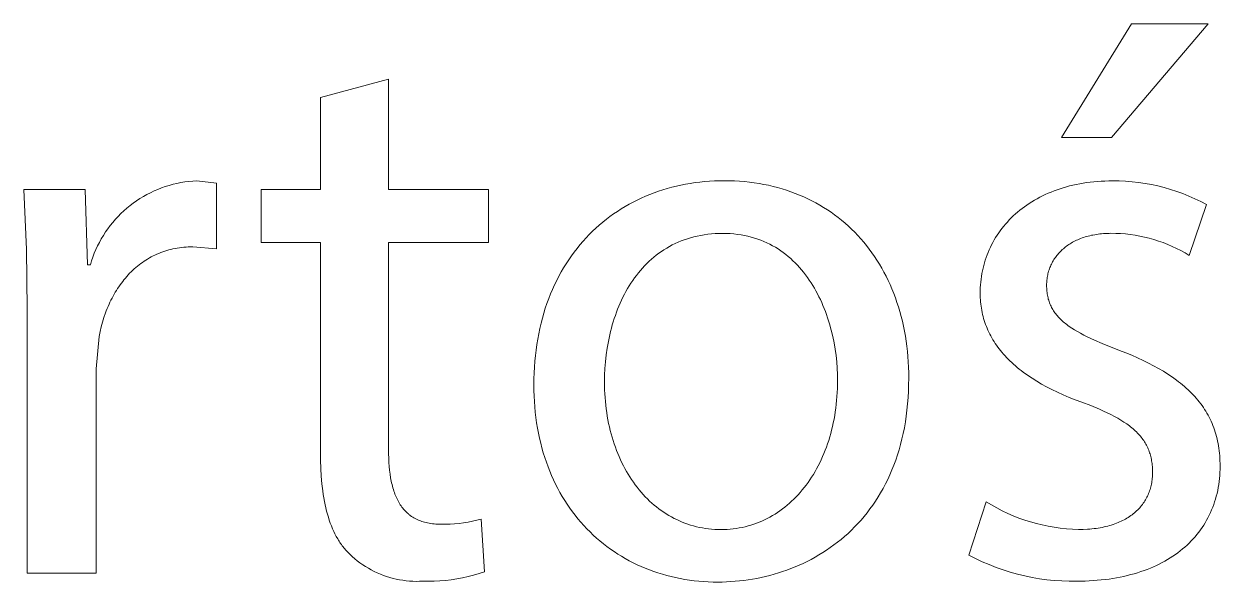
# Model space of a CAD drawing. Header units: millimetres. Extents: x 0 to 3480, y 0 to 2432.
# Drawn here: x 2583.7 to 2636.3, y 57.9 to 82.5 of the extents above; entities that cross this region are included whole.
import ezdxf

# ---------------------------------------------------------------- set-up
doc = ezdxf.new("R2010")
doc.units = ezdxf.units.MM
doc.header["$MEASUREMENT"] = 0
doc.layers.add('Domyślny', color=7, linetype='Continuous', true_color=0x000000)

msp = doc.modelspace()

# ---------------------------------------------------------------- linework, layer by layer
at = {"layer": 'Domyślny', "color": 18, "lineweight": 15, "true_color": 0x000000}
for p, q in [((2629.354, 77.468), (2632.437, 82.452)), ((2635.809, 82.452), (2631.556, 77.468)), ((2632.437, 82.452), (2635.809, 82.452)), ((2596.784, 79.218), (2599.774, 80.018)), ((2599.774, 80.018), (2599.774, 75.174)), ((2596.784, 75.174), (2596.784, 79.218)), ((2631.556, 77.468), (2629.354, 77.468)), ((2589.628, 75.181), (2589.793, 75.245)), ((2589.793, 75.245), (2589.96, 75.303)), ((2589.96, 75.303), (2590.129, 75.356)), ((2590.129, 75.356), (2590.299, 75.403)), ((2590.299, 75.403), (2590.471, 75.443)), ((2590.471, 75.443), (2590.645, 75.478)), ((2590.645, 75.478), (2590.819, 75.507)), ((2590.819, 75.507), (2590.995, 75.529)), ((2590.995, 75.529), (2591.171, 75.546)), ((2591.171, 75.546), (2591.347, 75.556)), ((2591.347, 75.556), (2592.216, 75.452)), ((2592.216, 75.452), (2592.216, 72.566)), ((2611.833, 75.161), (2612.029, 75.22)), ((2612.029, 75.22), (2612.227, 75.274)), ((2612.227, 75.274), (2612.427, 75.324)), ((2612.427, 75.324), (2612.629, 75.369)), ((2612.629, 75.369), (2612.834, 75.409)), ((2612.834, 75.409), (2613.04, 75.445)), ((2613.04, 75.445), (2613.248, 75.476)), ((2613.248, 75.476), (2613.458, 75.503)), ((2613.458, 75.503), (2613.669, 75.524)), ((2613.669, 75.524), (2613.882, 75.541)), ((2613.882, 75.541), (2614.097, 75.553)), ((2614.097, 75.553), (2614.313, 75.561)), ((2614.313, 75.561), (2614.531, 75.563)), ((2614.531, 75.563), (2614.757, 75.56)), ((2614.757, 75.56), (2614.98, 75.553)), ((2614.98, 75.553), (2615.202, 75.54)), ((2615.202, 75.54), (2615.42, 75.522)), ((2615.42, 75.522), (2615.637, 75.499)), ((2615.637, 75.499), (2615.85, 75.472)), ((2615.85, 75.472), (2616.062, 75.439)), ((2616.062, 75.439), (2616.27, 75.401)), ((2616.27, 75.401), (2616.476, 75.359)), ((2616.476, 75.359), (2616.68, 75.312)), ((2616.68, 75.312), (2616.881, 75.26)), ((2616.881, 75.26), (2617.079, 75.204)), ((2617.079, 75.204), (2617.274, 75.143)), ((2629.163, 75.164), (2629.298, 75.21)), ((2629.298, 75.21), (2629.436, 75.253)), ((2629.436, 75.253), (2629.576, 75.294)), ((2629.576, 75.294), (2629.718, 75.332)), ((2629.718, 75.332), (2629.863, 75.367)), ((2629.863, 75.367), (2630.01, 75.399)), ((2630.01, 75.399), (2630.159, 75.428)), ((2630.159, 75.428), (2630.311, 75.455)), ((2630.311, 75.455), (2630.465, 75.478)), ((2630.465, 75.478), (2630.621, 75.498)), ((2630.621, 75.498), (2630.779, 75.516)), ((2630.779, 75.516), (2630.939, 75.53)), ((2630.939, 75.53), (2631.102, 75.541)), ((2631.102, 75.541), (2631.267, 75.549)), ((2631.267, 75.549), (2631.433, 75.554)), ((2631.433, 75.554), (2631.602, 75.556)), ((2631.602, 75.556), (2631.89, 75.553)), ((2631.89, 75.553), (2632.177, 75.539)), ((2632.177, 75.539), (2632.464, 75.517)), ((2632.464, 75.517), (2632.749, 75.484)), ((2632.749, 75.484), (2633.034, 75.443)), ((2633.034, 75.443), (2633.317, 75.391)), ((2633.317, 75.391), (2633.597, 75.33)), ((2633.597, 75.33), (2633.876, 75.26)), ((2633.876, 75.26), (2634.152, 75.18)), ((2583.857, 72.544), (2583.744, 75.174)), ((2583.744, 75.174), (2586.433, 75.174)), ((2586.433, 75.174), (2586.537, 71.871)), ((2588.551, 74.578), (2588.695, 74.679)), ((2588.695, 74.679), (2588.843, 74.776)), ((2588.843, 74.776), (2588.994, 74.868)), ((2588.994, 74.868), (2589.149, 74.954)), ((2589.149, 74.954), (2589.306, 75.035)), ((2589.306, 75.035), (2589.466, 75.111)), ((2589.466, 75.111), (2589.628, 75.181)), ((2594.176, 72.844), (2594.176, 75.174)), ((2594.176, 75.174), (2596.784, 75.174)), ((2599.774, 75.174), (2604.166, 75.174)), ((2604.166, 75.174), (2604.166, 72.844)), ((2610.526, 74.622), (2610.705, 74.712)), ((2610.705, 74.712), (2610.887, 74.798)), ((2610.887, 74.798), (2611.071, 74.88)), ((2611.071, 74.88), (2611.258, 74.957)), ((2611.258, 74.957), (2611.447, 75.029)), ((2611.447, 75.029), (2611.639, 75.097)), ((2611.639, 75.097), (2611.833, 75.161)), ((2617.274, 75.143), (2617.466, 75.077)), ((2617.466, 75.077), (2617.656, 75.007)), ((2617.656, 75.007), (2617.842, 74.932)), ((2617.842, 74.932), (2618.026, 74.853)), ((2618.026, 74.853), (2618.207, 74.769)), ((2618.207, 74.769), (2618.384, 74.681)), ((2618.384, 74.681), (2618.559, 74.588)), ((2628.054, 74.637), (2628.167, 74.705)), ((2628.167, 74.705), (2628.283, 74.771)), ((2628.283, 74.771), (2628.402, 74.835)), ((2628.402, 74.835), (2628.522, 74.896)), ((2628.522, 74.896), (2628.646, 74.954)), ((2628.646, 74.954), (2628.771, 75.011)), ((2628.771, 75.011), (2628.899, 75.064)), ((2628.899, 75.064), (2629.03, 75.116)), ((2629.03, 75.116), (2629.163, 75.164)), ((2634.152, 75.18), (2634.426, 75.092)), ((2634.426, 75.092), (2634.696, 74.994)), ((2634.696, 74.994), (2634.963, 74.887)), ((2634.963, 74.887), (2635.226, 74.771)), ((2635.226, 74.771), (2635.485, 74.646)), ((2588.011, 74.121), (2588.14, 74.242)), ((2588.14, 74.242), (2588.273, 74.359)), ((2588.273, 74.359), (2588.41, 74.471)), ((2588.41, 74.471), (2588.551, 74.578)), ((2609.671, 74.104), (2609.836, 74.216)), ((2609.836, 74.216), (2610.004, 74.324)), ((2610.004, 74.324), (2610.175, 74.427)), ((2610.175, 74.427), (2610.349, 74.527)), ((2610.349, 74.527), (2610.526, 74.622)), ((2618.559, 74.588), (2618.731, 74.492)), ((2618.731, 74.492), (2618.899, 74.391)), ((2618.899, 74.391), (2619.065, 74.286)), ((2619.065, 74.286), (2619.227, 74.176)), ((2619.227, 74.176), (2619.386, 74.063)), ((2627.333, 74.099), (2627.428, 74.182)), ((2627.428, 74.182), (2627.526, 74.263)), ((2627.526, 74.263), (2627.626, 74.342)), ((2627.626, 74.342), (2627.73, 74.419)), ((2627.73, 74.419), (2627.835, 74.494)), ((2627.835, 74.494), (2627.943, 74.567)), ((2627.943, 74.567), (2628.054, 74.637)), ((2635.74, 74.513), (2634.975, 72.276)), ((2635.485, 74.646), (2635.74, 74.513)), ((2587.539, 73.595), (2587.65, 73.732)), ((2587.65, 73.732), (2587.766, 73.866)), ((2587.766, 73.866), (2587.886, 73.996)), ((2587.886, 73.996), (2588.011, 74.121)), ((2609.04, 73.612), (2609.193, 73.741)), ((2609.193, 73.741), (2609.349, 73.866)), ((2609.349, 73.866), (2609.508, 73.987)), ((2609.508, 73.987), (2609.671, 74.104)), ((2619.386, 74.063), (2619.541, 73.945)), ((2619.541, 73.945), (2619.694, 73.824)), ((2619.694, 73.824), (2619.842, 73.698)), ((2619.842, 73.698), (2619.988, 73.569)), ((2626.818, 73.559), (2626.897, 73.654)), ((2626.897, 73.654), (2626.979, 73.746)), ((2626.979, 73.746), (2627.064, 73.837)), ((2627.064, 73.837), (2627.151, 73.926)), ((2627.151, 73.926), (2627.241, 74.013)), ((2627.241, 74.013), (2627.333, 74.099)), ((2587.146, 73.008), (2587.236, 73.16)), ((2587.236, 73.16), (2587.332, 73.308)), ((2587.332, 73.308), (2587.433, 73.453)), ((2587.433, 73.453), (2587.539, 73.595)), ((2608.46, 73.053), (2608.6, 73.199)), ((2608.6, 73.199), (2608.743, 73.341)), ((2608.743, 73.341), (2608.89, 73.478)), ((2608.89, 73.478), (2609.04, 73.612)), ((2613.347, 73.13), (2613.2, 73.095)), ((2613.498, 73.16), (2613.347, 73.13)), ((2613.651, 73.186), (2613.498, 73.16)), ((2613.807, 73.207), (2613.651, 73.186)), ((2613.966, 73.223), (2613.807, 73.207)), ((2614.128, 73.235), (2613.966, 73.223)), ((2614.293, 73.243), (2614.128, 73.235)), ((2614.461, 73.245), (2614.293, 73.243)), ((2614.63, 73.242), (2614.461, 73.245)), ((2614.795, 73.235), (2614.63, 73.242)), ((2614.957, 73.222), (2614.795, 73.235)), ((2615.116, 73.204), (2614.957, 73.222)), ((2615.272, 73.181), (2615.116, 73.204)), ((2615.424, 73.153), (2615.272, 73.181)), ((2615.574, 73.121), (2615.424, 73.153)), ((2615.72, 73.084), (2615.574, 73.121)), ((2619.988, 73.569), (2620.13, 73.435)), ((2620.13, 73.435), (2620.269, 73.298)), ((2620.269, 73.298), (2620.404, 73.157)), ((2620.404, 73.157), (2620.536, 73.012)), ((2626.465, 73.061), (2626.53, 73.164)), ((2626.53, 73.164), (2626.598, 73.265)), ((2626.598, 73.265), (2626.669, 73.365)), ((2626.669, 73.365), (2626.742, 73.463)), ((2626.742, 73.463), (2626.818, 73.559)), ((2630.462, 73.109), (2630.394, 73.089)), ((2630.531, 73.128), (2630.462, 73.109)), ((2630.601, 73.145), (2630.531, 73.128)), ((2630.672, 73.162), (2630.601, 73.145)), ((2630.744, 73.176), (2630.672, 73.162)), ((2630.818, 73.19), (2630.744, 73.176)), ((2630.892, 73.202), (2630.818, 73.19)), ((2630.968, 73.213), (2630.892, 73.202)), ((2631.045, 73.223), (2630.968, 73.213)), ((2631.124, 73.231), (2631.045, 73.223)), ((2631.203, 73.238), (2631.124, 73.231)), ((2631.284, 73.243), (2631.203, 73.238)), ((2631.366, 73.247), (2631.284, 73.243)), ((2631.449, 73.249), (2631.366, 73.247)), ((2631.533, 73.25), (2631.449, 73.249)), ((2631.746, 73.247), (2631.533, 73.25)), ((2631.959, 73.238), (2631.746, 73.247)), ((2632.172, 73.222), (2631.959, 73.238)), ((2632.384, 73.198), (2632.172, 73.222)), ((2632.595, 73.168), (2632.384, 73.198)), ((2632.804, 73.13), (2632.595, 73.168)), ((2633.013, 73.086), (2632.804, 73.13)), ((2586.906, 72.535), (2586.98, 72.695)), ((2586.98, 72.695), (2587.06, 72.853)), ((2587.06, 72.853), (2587.146, 73.008)), ((2590.388, 72.584), (2590.295, 72.565)), ((2590.483, 72.602), (2590.388, 72.584)), ((2590.579, 72.617), (2590.483, 72.602)), ((2590.675, 72.629), (2590.579, 72.617)), ((2590.773, 72.64), (2590.675, 72.629)), ((2590.871, 72.648), (2590.773, 72.64)), ((2590.971, 72.654), (2590.871, 72.648)), ((2591.072, 72.657), (2590.971, 72.654)), ((2591.173, 72.659), (2591.072, 72.657)), ((2592.216, 72.566), (2591.173, 72.659)), ((2596.784, 72.844), (2594.176, 72.844)), ((2596.784, 63.642), (2596.784, 72.844)), ((2604.166, 72.844), (2599.774, 72.844)), ((2599.774, 72.844), (2599.774, 63.746)), ((2607.936, 72.428), (2608.062, 72.59)), ((2608.062, 72.59), (2608.191, 72.748)), ((2608.191, 72.748), (2608.324, 72.902)), ((2608.324, 72.902), (2608.46, 73.053)), ((2612.003, 72.604), (2611.884, 72.53)), ((2612.125, 72.674), (2612.003, 72.604)), ((2612.249, 72.74), (2612.125, 72.674)), ((2612.376, 72.802), (2612.249, 72.74)), ((2612.507, 72.861), (2612.376, 72.802)), ((2612.639, 72.916), (2612.507, 72.861)), ((2612.775, 72.967), (2612.639, 72.916)), ((2612.914, 73.014), (2612.775, 72.967)), ((2613.056, 73.057), (2612.914, 73.014)), ((2613.2, 73.095), (2613.056, 73.057)), ((2615.863, 73.043), (2615.72, 73.084)), ((2616.003, 72.997), (2615.863, 73.043)), ((2616.141, 72.947), (2616.003, 72.997)), ((2616.275, 72.893), (2616.141, 72.947)), ((2616.406, 72.834), (2616.275, 72.893)), ((2616.534, 72.772), (2616.406, 72.834)), ((2616.659, 72.706), (2616.534, 72.772)), ((2616.781, 72.635), (2616.659, 72.706)), ((2616.901, 72.562), (2616.781, 72.635)), ((2620.536, 73.012), (2620.664, 72.863)), ((2620.664, 72.863), (2620.788, 72.711)), ((2620.788, 72.711), (2620.909, 72.555)), ((2626.183, 72.525), (2626.234, 72.635)), ((2626.234, 72.635), (2626.287, 72.744)), ((2626.287, 72.744), (2626.344, 72.851)), ((2626.344, 72.851), (2626.403, 72.957)), ((2626.403, 72.957), (2626.465, 73.061)), ((2629.441, 72.573), (2629.396, 72.534)), ((2629.487, 72.612), (2629.441, 72.573)), ((2629.534, 72.649), (2629.487, 72.612)), ((2629.582, 72.686), (2629.534, 72.649)), ((2629.632, 72.722), (2629.582, 72.686)), ((2629.683, 72.756), (2629.632, 72.722)), ((2629.735, 72.79), (2629.683, 72.756)), ((2629.789, 72.823), (2629.735, 72.79)), ((2629.844, 72.854), (2629.789, 72.823)), ((2629.9, 72.885), (2629.844, 72.854)), ((2629.957, 72.914), (2629.9, 72.885)), ((2630.016, 72.943), (2629.957, 72.914)), ((2630.076, 72.97), (2630.016, 72.943)), ((2630.137, 72.996), (2630.076, 72.97)), ((2630.2, 73.021), (2630.137, 72.996)), ((2630.263, 73.045), (2630.2, 73.021)), ((2630.328, 73.067), (2630.263, 73.045)), ((2630.394, 73.089), (2630.328, 73.067)), ((2633.22, 73.035), (2633.013, 73.086)), ((2633.425, 72.977), (2633.22, 73.035)), ((2633.628, 72.912), (2633.425, 72.977)), ((2633.829, 72.84), (2633.628, 72.912)), ((2634.028, 72.762), (2633.829, 72.84)), ((2634.223, 72.678), (2634.028, 72.762)), ((2634.416, 72.587), (2634.223, 72.678)), ((2634.606, 72.489), (2634.416, 72.587)), ((2583.883, 69.912), (2583.857, 72.544)), ((2586.716, 72.04), (2586.774, 72.207)), ((2586.774, 72.207), (2586.837, 72.372)), ((2586.837, 72.372), (2586.906, 72.535)), ((2589.103, 72.073), (2589.026, 72.023)), ((2589.181, 72.121), (2589.103, 72.073)), ((2589.26, 72.167), (2589.181, 72.121)), ((2589.34, 72.212), (2589.26, 72.167)), ((2589.421, 72.254), (2589.34, 72.212)), ((2589.503, 72.294), (2589.421, 72.254)), ((2589.587, 72.333), (2589.503, 72.294)), ((2589.671, 72.369), (2589.587, 72.333)), ((2589.757, 72.403), (2589.671, 72.369)), ((2589.844, 72.435), (2589.757, 72.403)), ((2589.932, 72.466), (2589.844, 72.435)), ((2590.021, 72.494), (2589.932, 72.466)), ((2590.111, 72.52), (2590.021, 72.494)), ((2590.203, 72.543), (2590.111, 72.52)), ((2590.295, 72.565), (2590.203, 72.543)), ((2607.582, 71.916), (2607.697, 72.091)), ((2607.697, 72.091), (2607.815, 72.261)), ((2607.815, 72.261), (2607.936, 72.428)), ((2611.332, 72.113), (2611.23, 72.02)), ((2611.437, 72.203), (2611.332, 72.113)), ((2611.544, 72.29), (2611.437, 72.203)), ((2611.655, 72.373), (2611.544, 72.29)), ((2611.768, 72.453), (2611.655, 72.373)), ((2611.884, 72.53), (2611.768, 72.453)), ((2617.017, 72.484), (2616.901, 72.562)), ((2617.13, 72.404), (2617.017, 72.484)), ((2617.241, 72.319), (2617.13, 72.404)), ((2617.348, 72.232), (2617.241, 72.319)), ((2617.453, 72.141), (2617.348, 72.232)), ((2617.555, 72.047), (2617.453, 72.141)), ((2617.654, 71.951), (2617.555, 72.047)), ((2620.909, 72.555), (2621.026, 72.395)), ((2621.026, 72.395), (2621.139, 72.232)), ((2621.139, 72.232), (2621.248, 72.065)), ((2621.248, 72.065), (2621.354, 71.895)), ((2625.975, 71.955), (2626.01, 72.071)), ((2626.01, 72.071), (2626.049, 72.186)), ((2626.049, 72.186), (2626.091, 72.3)), ((2626.091, 72.3), (2626.136, 72.413)), ((2626.136, 72.413), (2626.183, 72.525)), ((2628.997, 72.046), (2628.969, 71.997)), ((2629.026, 72.094), (2628.997, 72.046)), ((2629.057, 72.141), (2629.026, 72.094)), ((2629.089, 72.188), (2629.057, 72.141)), ((2629.123, 72.234), (2629.089, 72.188)), ((2629.158, 72.279), (2629.123, 72.234)), ((2629.194, 72.324), (2629.158, 72.279)), ((2629.232, 72.367), (2629.194, 72.324)), ((2629.271, 72.41), (2629.232, 72.367)), ((2629.312, 72.452), (2629.271, 72.41)), ((2629.353, 72.493), (2629.312, 72.452)), ((2629.396, 72.534), (2629.353, 72.493)), ((2634.792, 72.386), (2634.606, 72.489)), ((2634.975, 72.276), (2634.792, 72.386)), ((2586.537, 71.871), (2586.665, 71.871)), ((2586.665, 71.871), (2586.716, 72.04)), ((2588.458, 71.558), (2588.393, 71.492)), ((2588.525, 71.622), (2588.458, 71.558)), ((2588.593, 71.685), (2588.525, 71.622)), ((2588.662, 71.745), (2588.593, 71.685)), ((2588.733, 71.805), (2588.662, 71.745)), ((2588.804, 71.862), (2588.733, 71.805)), ((2588.877, 71.917), (2588.804, 71.862)), ((2588.951, 71.971), (2588.877, 71.917)), ((2589.026, 72.023), (2588.951, 71.971)), ((2607.264, 71.369), (2607.366, 71.556)), ((2607.366, 71.556), (2607.472, 71.738)), ((2607.472, 71.738), (2607.582, 71.916)), ((2610.848, 71.62), (2610.759, 71.513)), ((2610.939, 71.724), (2610.848, 71.62)), ((2611.033, 71.826), (2610.939, 71.724)), ((2611.13, 71.924), (2611.033, 71.826)), ((2611.23, 72.02), (2611.13, 71.924)), ((2617.751, 71.851), (2617.654, 71.951)), ((2617.844, 71.748), (2617.751, 71.851)), ((2617.935, 71.643), (2617.844, 71.748)), ((2618.023, 71.536), (2617.935, 71.643)), ((2618.108, 71.425), (2618.023, 71.536)), ((2621.354, 71.895), (2621.456, 71.722)), ((2621.456, 71.722), (2621.554, 71.545)), ((2621.554, 71.545), (2621.648, 71.365)), ((2625.862, 71.478), (2625.886, 71.599)), ((2625.886, 71.599), (2625.912, 71.718)), ((2625.912, 71.718), (2625.942, 71.837)), ((2625.942, 71.837), (2625.975, 71.955)), ((2628.779, 71.53), (2628.765, 71.476)), ((2628.794, 71.584), (2628.779, 71.53)), ((2628.811, 71.638), (2628.794, 71.584)), ((2628.829, 71.691), (2628.811, 71.638)), ((2628.849, 71.743), (2628.829, 71.691)), ((2628.87, 71.795), (2628.849, 71.743)), ((2628.893, 71.846), (2628.87, 71.795)), ((2628.917, 71.897), (2628.893, 71.846)), ((2628.942, 71.947), (2628.917, 71.897)), ((2628.969, 71.997), (2628.942, 71.947)), ((2588.028, 71.061), (2587.972, 70.984)), ((2588.086, 71.137), (2588.028, 71.061)), ((2588.144, 71.211), (2588.086, 71.137)), ((2588.205, 71.283), (2588.144, 71.211)), ((2588.266, 71.354), (2588.205, 71.283)), ((2588.329, 71.424), (2588.266, 71.354)), ((2588.393, 71.492), (2588.329, 71.424)), ((2607.072, 70.985), (2607.166, 71.179)), ((2607.166, 71.179), (2607.264, 71.369)), ((2610.431, 71.059), (2610.356, 70.94)), ((2610.509, 71.176), (2610.431, 71.059)), ((2610.59, 71.291), (2610.509, 71.176)), ((2610.673, 71.403), (2610.59, 71.291)), ((2610.759, 71.513), (2610.673, 71.403)), ((2618.191, 71.313), (2618.108, 71.425)), ((2618.271, 71.198), (2618.191, 71.313)), ((2618.348, 71.081), (2618.271, 71.198)), ((2618.423, 70.961), (2618.348, 71.081)), ((2621.648, 71.365), (2621.738, 71.181)), ((2621.738, 71.181), (2621.824, 70.994)), ((2621.824, 70.994), (2621.906, 70.804)), ((2625.799, 70.985), (2625.81, 71.11)), ((2625.81, 71.11), (2625.824, 71.233)), ((2625.824, 71.233), (2625.842, 71.356)), ((2625.842, 71.356), (2625.862, 71.478)), ((2628.706, 71.025), (2628.705, 70.967)), ((2628.708, 71.082), (2628.706, 71.025)), ((2628.712, 71.14), (2628.708, 71.082)), ((2628.717, 71.197), (2628.712, 71.14)), ((2628.724, 71.253), (2628.717, 71.197)), ((2628.732, 71.309), (2628.724, 71.253)), ((2628.741, 71.365), (2628.732, 71.309)), ((2628.752, 71.421), (2628.741, 71.365)), ((2628.765, 71.476), (2628.752, 71.421)), ((2587.663, 70.488), (2587.617, 70.401)), ((2587.711, 70.574), (2587.663, 70.488)), ((2587.761, 70.659), (2587.711, 70.574)), ((2587.811, 70.742), (2587.761, 70.659)), ((2587.864, 70.824), (2587.811, 70.742)), ((2587.917, 70.905), (2587.864, 70.824)), ((2587.972, 70.984), (2587.917, 70.905)), ((2606.816, 70.38), (2606.897, 70.586)), ((2606.897, 70.586), (2606.982, 70.787)), ((2606.982, 70.787), (2607.072, 70.985)), ((2610.146, 70.57), (2610.081, 70.443)), ((2610.213, 70.696), (2610.146, 70.57)), ((2610.283, 70.819), (2610.213, 70.696)), ((2610.356, 70.94), (2610.283, 70.819)), ((2618.495, 70.84), (2618.423, 70.961)), ((2618.564, 70.717), (2618.495, 70.84)), ((2618.631, 70.592), (2618.564, 70.717)), ((2618.695, 70.466), (2618.631, 70.592)), ((2621.906, 70.804), (2621.984, 70.611)), ((2621.984, 70.611), (2622.057, 70.414)), ((2625.784, 70.607), (2625.786, 70.734)), ((2625.785, 70.513), (2625.784, 70.607)), ((2625.789, 70.419), (2625.785, 70.513)), ((2625.786, 70.734), (2625.791, 70.86)), ((2625.791, 70.86), (2625.799, 70.985)), ((2628.705, 70.967), (2628.706, 70.901)), ((2628.706, 70.901), (2628.708, 70.837)), ((2628.708, 70.837), (2628.712, 70.774)), ((2628.712, 70.774), (2628.717, 70.712)), ((2628.717, 70.712), (2628.724, 70.652)), ((2628.724, 70.652), (2628.732, 70.592)), ((2628.732, 70.592), (2628.742, 70.533)), ((2628.742, 70.533), (2628.753, 70.475)), ((2628.753, 70.475), (2628.766, 70.418)), ((2587.405, 69.943), (2587.367, 69.847)), ((2587.444, 70.037), (2587.405, 69.943)), ((2587.485, 70.13), (2587.444, 70.037)), ((2587.528, 70.221), (2587.485, 70.13)), ((2587.571, 70.312), (2587.528, 70.221)), ((2587.617, 70.401), (2587.571, 70.312)), ((2606.599, 69.741), (2606.667, 69.958)), ((2606.667, 69.958), (2606.739, 70.171)), ((2606.739, 70.171), (2606.816, 70.38)), ((2609.901, 70.05), (2609.847, 69.915)), ((2609.959, 70.182), (2609.901, 70.05)), ((2610.018, 70.313), (2609.959, 70.182)), ((2610.081, 70.443), (2610.018, 70.313)), ((2618.757, 70.338), (2618.695, 70.466)), ((2618.816, 70.208), (2618.757, 70.338)), ((2618.872, 70.077), (2618.816, 70.208)), ((2618.926, 69.945), (2618.872, 70.077)), ((2618.978, 69.811), (2618.926, 69.945)), ((2622.057, 70.414), (2622.127, 70.215)), ((2622.127, 70.215), (2622.192, 70.013)), ((2622.192, 70.013), (2622.253, 69.807)), ((2625.794, 70.326), (2625.789, 70.419)), ((2625.801, 70.233), (2625.794, 70.326)), ((2625.811, 70.141), (2625.801, 70.233)), ((2625.822, 70.049), (2625.811, 70.141)), ((2625.836, 69.958), (2625.822, 70.049)), ((2625.852, 69.867), (2625.836, 69.958)), ((2628.766, 70.418), (2628.78, 70.362)), ((2628.78, 70.362), (2628.796, 70.307)), ((2628.796, 70.307), (2628.814, 70.253)), ((2628.814, 70.253), (2628.832, 70.2)), ((2628.832, 70.2), (2628.853, 70.147)), ((2628.853, 70.147), (2628.875, 70.096)), ((2628.875, 70.096), (2628.899, 70.045)), ((2628.899, 70.045), (2628.924, 69.995)), ((2628.924, 69.995), (2628.95, 69.946)), ((2628.95, 69.946), (2628.979, 69.897)), ((2583.883, 58.311), (2583.883, 69.912)), ((2587.262, 69.553), (2587.199, 69.351)), ((2587.33, 69.75), (2587.262, 69.553)), ((2587.367, 69.847), (2587.33, 69.75)), ((2606.478, 69.296), (2606.536, 69.521)), ((2606.536, 69.521), (2606.599, 69.741)), ((2609.698, 69.503), (2609.654, 69.363)), ((2609.745, 69.642), (2609.698, 69.503)), ((2609.795, 69.779), (2609.745, 69.642)), ((2609.847, 69.915), (2609.795, 69.779)), ((2619.027, 69.677), (2618.978, 69.811)), ((2619.073, 69.541), (2619.027, 69.677)), ((2619.117, 69.405), (2619.073, 69.541)), ((2622.253, 69.807), (2622.31, 69.599)), ((2622.31, 69.599), (2622.363, 69.387)), ((2625.869, 69.777), (2625.852, 69.867)), ((2625.89, 69.688), (2625.869, 69.777)), ((2625.912, 69.599), (2625.89, 69.688)), ((2625.936, 69.51), (2625.912, 69.599)), ((2625.962, 69.422), (2625.936, 69.51)), ((2625.991, 69.335), (2625.962, 69.422)), ((2628.979, 69.897), (2629.008, 69.849)), ((2629.008, 69.849), (2629.04, 69.802)), ((2629.04, 69.802), (2629.073, 69.756)), ((2629.073, 69.756), (2629.107, 69.71)), ((2629.107, 69.71), (2629.143, 69.665)), ((2629.143, 69.665), (2629.181, 69.62)), ((2629.181, 69.62), (2629.22, 69.576)), ((2629.22, 69.576), (2629.261, 69.532)), ((2629.261, 69.532), (2629.303, 69.489)), ((2629.303, 69.489), (2629.347, 69.447)), ((2629.347, 69.447), (2629.393, 69.405)), ((2587.092, 68.933), (2587.047, 68.718)), ((2587.142, 69.144), (2587.092, 68.933)), ((2587.199, 69.351), (2587.142, 69.144)), ((2606.376, 68.837), (2606.424, 69.069)), ((2606.424, 69.069), (2606.478, 69.296)), ((2609.535, 68.936), (2609.5, 68.791)), ((2609.572, 69.079), (2609.535, 68.936)), ((2609.612, 69.222), (2609.572, 69.079)), ((2609.654, 69.363), (2609.612, 69.222)), ((2619.159, 69.268), (2619.117, 69.405)), ((2619.235, 68.991), (2619.159, 69.268)), ((2619.302, 68.713), (2619.235, 68.991)), ((2622.363, 69.387), (2622.411, 69.173)), ((2622.411, 69.173), (2622.454, 68.956)), ((2622.454, 68.956), (2622.494, 68.736)), ((2626.022, 69.248), (2625.991, 69.335)), ((2626.055, 69.162), (2626.022, 69.248)), ((2626.09, 69.076), (2626.055, 69.162)), ((2626.127, 68.991), (2626.09, 69.076)), ((2626.166, 68.907), (2626.127, 68.991)), ((2626.208, 68.823), (2626.166, 68.907)), ((2629.393, 69.405), (2629.44, 69.363)), ((2629.44, 69.363), (2629.489, 69.322)), ((2629.489, 69.322), (2629.539, 69.282)), ((2629.539, 69.282), (2629.591, 69.241)), ((2629.591, 69.241), (2629.645, 69.201)), ((2629.645, 69.201), (2629.7, 69.162)), ((2629.7, 69.162), (2629.815, 69.084)), ((2629.815, 69.084), (2629.937, 69.007)), ((2629.937, 69.007), (2630.065, 68.93)), ((2630.065, 68.93), (2630.2, 68.855)), ((2587.047, 68.718), (2586.92, 67.293)), ((2606.259, 68.121), (2606.293, 68.363)), ((2606.293, 68.363), (2606.332, 68.602)), ((2606.332, 68.602), (2606.376, 68.837)), ((2609.439, 68.5), (2609.386, 68.205)), ((2609.5, 68.791), (2609.439, 68.5)), ((2619.359, 68.434), (2619.302, 68.713)), ((2619.407, 68.154), (2619.359, 68.434)), ((2622.494, 68.736), (2622.529, 68.513)), ((2622.529, 68.513), (2622.559, 68.288)), ((2626.251, 68.74), (2626.208, 68.823)), ((2626.297, 68.658), (2626.251, 68.74)), ((2626.345, 68.576), (2626.297, 68.658)), ((2626.396, 68.494), (2626.345, 68.576)), ((2626.448, 68.414), (2626.396, 68.494)), ((2626.503, 68.334), (2626.448, 68.414)), ((2630.2, 68.855), (2630.342, 68.78)), ((2630.342, 68.78), (2630.49, 68.706)), ((2630.49, 68.706), (2630.806, 68.558)), ((2630.806, 68.558), (2631.148, 68.409)), ((2631.148, 68.409), (2631.915, 68.104)), ((2606.206, 67.625), (2606.23, 67.875)), ((2606.23, 67.875), (2606.259, 68.121)), ((2609.344, 67.908), (2609.311, 67.609)), ((2609.386, 68.205), (2609.344, 67.908)), ((2619.446, 67.874), (2619.407, 68.154)), ((2619.476, 67.596), (2619.446, 67.874)), ((2622.559, 68.288), (2622.585, 68.06)), ((2622.585, 68.06), (2622.606, 67.83)), ((2626.559, 68.254), (2626.503, 68.334)), ((2626.618, 68.176), (2626.559, 68.254)), ((2626.68, 68.098), (2626.618, 68.176)), ((2626.743, 68.02), (2626.68, 68.098)), ((2626.809, 67.944), (2626.743, 68.02)), ((2626.877, 67.868), (2626.809, 67.944)), ((2626.947, 67.792), (2626.877, 67.868)), ((2631.915, 68.104), (2632.185, 67.997)), ((2632.185, 67.997), (2632.446, 67.889)), ((2632.446, 67.889), (2632.699, 67.778)), ((2606.174, 67.116), (2606.187, 67.372)), ((2606.187, 67.372), (2606.206, 67.625)), ((2609.311, 67.609), (2609.288, 67.309)), ((2619.498, 67.321), (2619.476, 67.596)), ((2619.51, 67.047), (2619.498, 67.321)), ((2622.606, 67.83), (2622.622, 67.597)), ((2622.622, 67.597), (2622.634, 67.361)), ((2622.634, 67.361), (2622.641, 67.123)), ((2627.019, 67.718), (2626.947, 67.792)), ((2627.094, 67.644), (2627.019, 67.718)), ((2627.171, 67.571), (2627.094, 67.644)), ((2627.25, 67.498), (2627.171, 67.571)), ((2627.331, 67.426), (2627.25, 67.498)), ((2627.414, 67.355), (2627.331, 67.426)), ((2627.5, 67.285), (2627.414, 67.355)), ((2632.699, 67.778), (2632.944, 67.665)), ((2632.944, 67.665), (2633.18, 67.55)), ((2633.18, 67.55), (2633.407, 67.431)), ((2633.407, 67.431), (2633.627, 67.31)), ((2586.92, 67.293), (2586.92, 58.311)), ((2606.163, 66.593), (2606.166, 66.856)), ((2606.166, 66.856), (2606.174, 67.116)), ((2609.274, 67.009), (2609.269, 66.709)), ((2609.288, 67.309), (2609.274, 67.009)), ((2619.514, 66.778), (2619.51, 67.047)), ((2622.644, 66.882), (2622.64, 66.593)), ((2622.641, 67.123), (2622.644, 66.882)), ((2627.588, 67.215), (2627.5, 67.285)), ((2627.679, 67.147), (2627.588, 67.215)), ((2627.866, 67.011), (2627.679, 67.147)), ((2628.063, 66.879), (2627.866, 67.011)), ((2628.268, 66.75), (2628.063, 66.879)), ((2633.627, 67.31), (2633.837, 67.187)), ((2633.837, 67.187), (2634.04, 67.06)), ((2634.04, 67.06), (2634.234, 66.93)), ((2634.234, 66.93), (2634.419, 66.797)), ((2634.419, 66.797), (2634.509, 66.729)), ((2606.166, 66.345), (2606.163, 66.593)), ((2606.173, 66.1), (2606.166, 66.345)), ((2609.269, 66.709), (2609.271, 66.536)), ((2609.271, 66.536), (2609.275, 66.366)), ((2609.275, 66.366), (2609.283, 66.196)), ((2619.5, 66.251), (2619.508, 66.425)), ((2619.508, 66.425), (2619.513, 66.601)), ((2619.513, 66.601), (2619.514, 66.778)), ((2622.631, 66.308), (2622.616, 66.029)), ((2622.64, 66.593), (2622.631, 66.308)), ((2628.483, 66.623), (2628.268, 66.75)), ((2628.707, 66.5), (2628.483, 66.623)), ((2628.94, 66.381), (2628.707, 66.5)), ((2629.183, 66.264), (2628.94, 66.381)), ((2629.435, 66.151), (2629.183, 66.264)), ((2634.509, 66.729), (2634.596, 66.66)), ((2634.596, 66.66), (2634.681, 66.59)), ((2634.681, 66.59), (2634.764, 66.52)), ((2634.764, 66.52), (2634.845, 66.449)), ((2634.845, 66.449), (2634.924, 66.376)), ((2634.924, 66.376), (2635.001, 66.303)), ((2635.001, 66.303), (2635.076, 66.229)), ((2606.186, 65.858), (2606.173, 66.1)), ((2606.204, 65.619), (2606.186, 65.858)), ((2609.283, 66.196), (2609.294, 66.028)), ((2609.294, 66.028), (2609.307, 65.862)), ((2609.307, 65.862), (2609.324, 65.697)), ((2619.437, 65.571), (2619.458, 65.738)), ((2619.458, 65.738), (2619.475, 65.907)), ((2619.475, 65.907), (2619.489, 66.078)), ((2619.489, 66.078), (2619.5, 66.251)), ((2622.594, 65.754), (2622.567, 65.485)), ((2622.616, 66.029), (2622.594, 65.754)), ((2629.696, 66.041), (2629.435, 66.151)), ((2629.966, 65.935), (2629.696, 66.041)), ((2630.246, 65.832), (2629.966, 65.935)), ((2630.654, 65.676), (2630.246, 65.832)), ((2635.076, 66.229), (2635.148, 66.153)), ((2635.148, 66.153), (2635.218, 66.077)), ((2635.218, 66.077), (2635.287, 66)), ((2635.287, 66), (2635.353, 65.922)), ((2635.353, 65.922), (2635.416, 65.842)), ((2635.416, 65.842), (2635.478, 65.762)), ((2635.478, 65.762), (2635.538, 65.681)), ((2606.227, 65.383), (2606.204, 65.619)), ((2606.254, 65.15), (2606.227, 65.383)), ((2609.324, 65.697), (2609.344, 65.534)), ((2609.344, 65.534), (2609.366, 65.372)), ((2609.366, 65.372), (2609.392, 65.212)), ((2609.392, 65.212), (2609.42, 65.054)), ((2619.359, 65.08), (2619.388, 65.242)), ((2619.388, 65.242), (2619.414, 65.405)), ((2619.414, 65.405), (2619.437, 65.571)), ((2622.533, 65.221), (2622.494, 64.961)), ((2622.567, 65.485), (2622.533, 65.221)), ((2631.029, 65.52), (2630.654, 65.676)), ((2631.205, 65.441), (2631.029, 65.52)), ((2631.373, 65.362), (2631.205, 65.441)), ((2631.534, 65.282), (2631.373, 65.362)), ((2631.687, 65.202), (2631.534, 65.282)), ((2635.538, 65.681), (2635.595, 65.598)), ((2635.595, 65.598), (2635.651, 65.514)), ((2635.651, 65.514), (2635.704, 65.43)), ((2635.704, 65.43), (2635.755, 65.344)), ((2635.755, 65.344), (2635.804, 65.257)), ((2635.804, 65.257), (2635.85, 65.168)), ((2606.286, 64.92), (2606.254, 65.15)), ((2606.324, 64.693), (2606.286, 64.92)), ((2606.365, 64.469), (2606.324, 64.693)), ((2609.42, 65.054), (2609.451, 64.897)), ((2609.451, 64.897), (2609.485, 64.742)), ((2609.485, 64.742), (2609.521, 64.589)), ((2619.254, 64.606), (2619.292, 64.762)), ((2619.292, 64.762), (2619.327, 64.92)), ((2619.327, 64.92), (2619.359, 65.08)), ((2622.45, 64.707), (2622.4, 64.458)), ((2622.494, 64.961), (2622.45, 64.707)), ((2631.833, 65.121), (2631.687, 65.202)), ((2631.971, 65.039), (2631.833, 65.121)), ((2632.102, 64.956), (2631.971, 65.039)), ((2632.226, 64.872), (2632.102, 64.956)), ((2632.285, 64.829), (2632.226, 64.872)), ((2632.343, 64.786), (2632.285, 64.829)), ((2632.399, 64.743), (2632.343, 64.786)), ((2632.453, 64.699), (2632.399, 64.743)), ((2632.505, 64.655), (2632.453, 64.699)), ((2635.85, 65.168), (2635.895, 65.079)), ((2635.895, 65.079), (2635.937, 64.988)), ((2635.937, 64.988), (2635.978, 64.896)), ((2635.978, 64.896), (2636.016, 64.803)), ((2636.016, 64.803), (2636.052, 64.709)), ((2636.052, 64.709), (2636.085, 64.613)), ((2606.412, 64.249), (2606.365, 64.469)), ((2606.463, 64.031), (2606.412, 64.249)), ((2609.521, 64.589), (2609.561, 64.438)), ((2609.561, 64.438), (2609.603, 64.289)), ((2609.603, 64.289), (2609.648, 64.141)), ((2619.125, 64.151), (2619.171, 64.301)), ((2619.171, 64.301), (2619.214, 64.452)), ((2619.214, 64.452), (2619.254, 64.606)), ((2622.344, 64.214), (2622.284, 63.975)), ((2622.4, 64.458), (2622.344, 64.214)), ((2632.556, 64.61), (2632.505, 64.655)), ((2632.605, 64.565), (2632.556, 64.61)), ((2632.653, 64.52), (2632.605, 64.565)), ((2632.698, 64.474), (2632.653, 64.52)), ((2632.743, 64.428), (2632.698, 64.474)), ((2632.785, 64.381), (2632.743, 64.428)), ((2632.826, 64.333), (2632.785, 64.381)), ((2632.865, 64.286), (2632.826, 64.333)), ((2632.903, 64.237), (2632.865, 64.286)), ((2632.939, 64.188), (2632.903, 64.237)), ((2632.973, 64.139), (2632.939, 64.188)), ((2636.085, 64.613), (2636.117, 64.517)), ((2636.117, 64.517), (2636.146, 64.418)), ((2636.146, 64.418), (2636.174, 64.319)), ((2636.174, 64.319), (2636.199, 64.218)), ((2636.199, 64.218), (2636.222, 64.116)), ((2596.788, 63.276), (2596.784, 63.642)), ((2599.774, 63.746), (2599.776, 63.553)), ((2606.518, 63.817), (2606.463, 64.031)), ((2606.579, 63.606), (2606.518, 63.817)), ((2609.648, 64.141), (2609.695, 63.996)), ((2609.695, 63.996), (2609.745, 63.853)), ((2609.745, 63.853), (2609.798, 63.712)), ((2609.798, 63.712), (2609.853, 63.573)), ((2618.915, 63.575), (2618.971, 63.716)), ((2618.971, 63.716), (2619.025, 63.859)), ((2619.025, 63.859), (2619.076, 64.004)), ((2619.076, 64.004), (2619.125, 64.151)), ((2622.218, 63.74), (2622.147, 63.511)), ((2622.284, 63.975), (2622.218, 63.74)), ((2633.006, 64.089), (2632.973, 64.139)), ((2633.038, 64.038), (2633.006, 64.089)), ((2633.068, 63.987), (2633.038, 64.038)), ((2633.096, 63.935), (2633.068, 63.987)), ((2633.123, 63.882), (2633.096, 63.935)), ((2633.148, 63.829), (2633.123, 63.882)), ((2633.172, 63.775), (2633.148, 63.829)), ((2633.195, 63.72), (2633.172, 63.775)), ((2633.216, 63.665), (2633.195, 63.72)), ((2633.235, 63.609), (2633.216, 63.665)), ((2636.222, 64.116), (2636.242, 64.012)), ((2636.242, 64.012), (2636.261, 63.907)), ((2636.261, 63.907), (2636.277, 63.801)), ((2636.277, 63.801), (2636.292, 63.693)), ((2636.292, 63.693), (2636.304, 63.584)), ((2596.799, 62.921), (2596.788, 63.276)), ((2599.776, 63.553), (2599.781, 63.366)), ((2599.781, 63.366), (2599.79, 63.183)), ((2599.79, 63.183), (2599.803, 63.006)), ((2606.643, 63.399), (2606.579, 63.606)), ((2606.712, 63.195), (2606.643, 63.399)), ((2606.785, 62.994), (2606.712, 63.195)), ((2609.853, 63.573), (2609.91, 63.436)), ((2609.91, 63.436), (2609.971, 63.301)), ((2609.971, 63.301), (2610.033, 63.169)), ((2610.033, 63.169), (2610.099, 63.039)), ((2618.664, 63.036), (2618.73, 63.167)), ((2618.73, 63.167), (2618.794, 63.3)), ((2618.794, 63.3), (2618.856, 63.436)), ((2618.856, 63.436), (2618.915, 63.575)), ((2622.071, 63.286), (2621.99, 63.067)), ((2622.147, 63.511), (2622.071, 63.286)), ((2633.253, 63.552), (2633.235, 63.609)), ((2633.27, 63.494), (2633.253, 63.552)), ((2633.285, 63.436), (2633.27, 63.494)), ((2633.299, 63.377), (2633.285, 63.436)), ((2633.312, 63.317), (2633.299, 63.377)), ((2633.323, 63.256), (2633.312, 63.317)), ((2633.333, 63.194), (2633.323, 63.256)), ((2633.341, 63.132), (2633.333, 63.194)), ((2633.348, 63.068), (2633.341, 63.132)), ((2636.304, 63.584), (2636.313, 63.473)), ((2636.313, 63.473), (2636.321, 63.361)), ((2636.321, 63.361), (2636.327, 63.248)), ((2636.327, 63.248), (2636.33, 63.133)), ((2636.33, 63.133), (2636.331, 63.016)), ((2596.819, 62.578), (2596.799, 62.921)), ((2596.848, 62.247), (2596.819, 62.578)), ((2599.803, 63.006), (2599.82, 62.835)), ((2599.82, 62.835), (2599.841, 62.669)), ((2599.841, 62.669), (2599.866, 62.508)), ((2606.863, 62.796), (2606.785, 62.994)), ((2606.944, 62.602), (2606.863, 62.796)), ((2607.03, 62.412), (2606.944, 62.602)), ((2610.099, 63.039), (2610.166, 62.911)), ((2610.166, 62.911), (2610.236, 62.786)), ((2610.236, 62.786), (2610.309, 62.663)), ((2610.309, 62.663), (2610.383, 62.543)), ((2618.374, 62.536), (2618.45, 62.657)), ((2618.45, 62.657), (2618.524, 62.781)), ((2618.524, 62.781), (2618.595, 62.907)), ((2618.595, 62.907), (2618.664, 63.036)), ((2621.814, 62.642), (2621.72, 62.437)), ((2621.905, 62.852), (2621.814, 62.642)), ((2621.99, 63.067), (2621.905, 62.852)), ((2633.354, 63.004), (2633.348, 63.068)), ((2633.358, 62.939), (2633.354, 63.004)), ((2633.357, 62.544), (2633.361, 62.608)), ((2633.361, 62.873), (2633.358, 62.939)), ((2633.363, 62.806), (2633.361, 62.873)), ((2633.361, 62.608), (2633.363, 62.673)), ((2633.364, 62.738), (2633.363, 62.806)), ((2633.363, 62.673), (2633.364, 62.738)), ((2636.316, 62.605), (2636.304, 62.47)), ((2636.324, 62.741), (2636.316, 62.605)), ((2636.329, 62.878), (2636.324, 62.741)), ((2636.331, 63.016), (2636.329, 62.878)), ((2596.885, 61.927), (2596.848, 62.247)), ((2599.866, 62.508), (2599.895, 62.354)), ((2599.895, 62.354), (2599.911, 62.278)), ((2599.911, 62.278), (2599.928, 62.205)), ((2599.928, 62.205), (2599.946, 62.132)), ((2599.946, 62.132), (2599.966, 62.061)), ((2599.966, 62.061), (2599.986, 61.992)), ((2607.12, 62.225), (2607.03, 62.412)), ((2607.214, 62.041), (2607.12, 62.225)), ((2610.383, 62.543), (2610.46, 62.425)), ((2610.46, 62.425), (2610.54, 62.31)), ((2610.54, 62.31), (2610.621, 62.197)), ((2610.621, 62.197), (2610.705, 62.087)), ((2610.705, 62.087), (2610.791, 61.98)), ((2617.961, 61.971), (2618.048, 62.078)), ((2618.048, 62.078), (2618.133, 62.189)), ((2618.133, 62.189), (2618.216, 62.302)), ((2618.216, 62.302), (2618.296, 62.418)), ((2618.296, 62.418), (2618.374, 62.536)), ((2621.62, 62.237), (2621.517, 62.042)), ((2621.72, 62.437), (2621.62, 62.237)), ((2633.271, 62.05), (2633.287, 62.11)), ((2633.287, 62.11), (2633.302, 62.17)), ((2633.302, 62.17), (2633.315, 62.231)), ((2633.315, 62.231), (2633.326, 62.293)), ((2633.326, 62.293), (2633.336, 62.355)), ((2633.336, 62.355), (2633.345, 62.417)), ((2633.345, 62.417), (2633.352, 62.481)), ((2633.352, 62.481), (2633.357, 62.544)), ((2636.249, 62.076), (2636.225, 61.947)), ((2636.271, 62.206), (2636.249, 62.076)), ((2636.289, 62.337), (2636.271, 62.206)), ((2636.304, 62.47), (2636.289, 62.337)), ((2596.907, 61.772), (2596.885, 61.927)), ((2596.932, 61.62), (2596.907, 61.772)), ((2596.958, 61.47), (2596.932, 61.62)), ((2599.986, 61.992), (2600.008, 61.923)), ((2600.008, 61.923), (2600.031, 61.857)), ((2600.031, 61.857), (2600.054, 61.792)), ((2600.054, 61.792), (2600.079, 61.728)), ((2600.079, 61.728), (2600.106, 61.666)), ((2600.106, 61.666), (2600.133, 61.605)), ((2600.133, 61.605), (2600.162, 61.546)), ((2600.162, 61.546), (2600.191, 61.488)), ((2607.311, 61.861), (2607.214, 62.041)), ((2607.413, 61.685), (2607.311, 61.861)), ((2607.519, 61.512), (2607.413, 61.685)), ((2610.791, 61.98), (2610.879, 61.875)), ((2610.879, 61.875), (2610.969, 61.774)), ((2610.969, 61.774), (2611.062, 61.675)), ((2611.062, 61.675), (2611.156, 61.579)), ((2611.156, 61.579), (2611.253, 61.485)), ((2617.496, 61.476), (2617.593, 61.569)), ((2617.593, 61.569), (2617.688, 61.665)), ((2617.688, 61.665), (2617.781, 61.764)), ((2617.781, 61.764), (2617.872, 61.866)), ((2617.872, 61.866), (2617.961, 61.971)), ((2621.297, 61.665), (2621.181, 61.484)), ((2621.409, 61.851), (2621.297, 61.665)), ((2621.517, 62.042), (2621.409, 61.851)), ((2633.023, 61.488), (2633.055, 61.541)), ((2633.055, 61.541), (2633.085, 61.595)), ((2633.085, 61.595), (2633.114, 61.649)), ((2633.114, 61.649), (2633.141, 61.704)), ((2633.141, 61.704), (2633.166, 61.76)), ((2633.166, 61.76), (2633.19, 61.817)), ((2633.19, 61.817), (2633.213, 61.874)), ((2633.213, 61.874), (2633.234, 61.932)), ((2633.234, 61.932), (2633.253, 61.99)), ((2633.253, 61.99), (2633.271, 62.05)), ((2636.131, 61.57), (2636.093, 61.448)), ((2636.165, 61.694), (2636.131, 61.57)), ((2636.196, 61.82), (2636.165, 61.694)), ((2636.225, 61.947), (2636.196, 61.82)), ((2596.988, 61.324), (2596.958, 61.47)), ((2597.019, 61.181), (2596.988, 61.324)), ((2597.053, 61.041), (2597.019, 61.181)), ((2597.09, 60.905), (2597.053, 61.041)), ((2600.191, 61.488), (2600.222, 61.432)), ((2600.222, 61.432), (2600.255, 61.377)), ((2600.255, 61.377), (2600.288, 61.324)), ((2600.288, 61.324), (2600.323, 61.272)), ((2600.323, 61.272), (2600.359, 61.222)), ((2600.359, 61.222), (2600.396, 61.174)), ((2600.396, 61.174), (2600.435, 61.127)), ((2600.435, 61.127), (2600.474, 61.081)), ((2600.474, 61.081), (2600.516, 61.037)), ((2600.516, 61.037), (2600.558, 60.995)), ((2607.628, 61.343), (2607.519, 61.512)), ((2607.741, 61.177), (2607.628, 61.343)), ((2607.858, 61.015), (2607.741, 61.177)), ((2607.979, 60.857), (2607.858, 61.015)), ((2611.253, 61.485), (2611.351, 61.395)), ((2611.351, 61.395), (2611.452, 61.308)), ((2611.452, 61.308), (2611.554, 61.224)), ((2611.554, 61.224), (2611.659, 61.143)), ((2611.659, 61.143), (2611.765, 61.065)), ((2611.765, 61.065), (2611.874, 60.99)), ((2616.874, 60.983), (2616.982, 61.057)), ((2616.982, 61.057), (2617.089, 61.135)), ((2617.089, 61.135), (2617.193, 61.216)), ((2617.193, 61.216), (2617.296, 61.299)), ((2617.296, 61.299), (2617.397, 61.386)), ((2617.397, 61.386), (2617.496, 61.476)), ((2620.938, 61.136), (2620.81, 60.969)), ((2621.061, 61.308), (2620.938, 61.136)), ((2621.181, 61.484), (2621.061, 61.308)), ((2625.286, 59.11), (2626.051, 61.451)), ((2626.051, 61.451), (2626.28, 61.313)), ((2626.28, 61.313), (2626.514, 61.182)), ((2626.514, 61.182), (2626.752, 61.059)), ((2626.752, 61.059), (2626.994, 60.944)), ((2632.566, 60.965), (2632.615, 61.008)), ((2632.615, 61.008), (2632.663, 61.051)), ((2632.663, 61.051), (2632.71, 61.096)), ((2632.71, 61.096), (2632.754, 61.142)), ((2632.754, 61.142), (2632.797, 61.189)), ((2632.797, 61.189), (2632.839, 61.237)), ((2632.839, 61.237), (2632.879, 61.285)), ((2632.879, 61.285), (2632.917, 61.335)), ((2632.917, 61.335), (2632.954, 61.385)), ((2632.954, 61.385), (2632.989, 61.436)), ((2632.989, 61.436), (2633.023, 61.488)), ((2635.96, 61.091), (2635.91, 60.975)), ((2636.008, 61.208), (2635.96, 61.091)), ((2636.052, 61.327), (2636.008, 61.208)), ((2636.093, 61.448), (2636.052, 61.327)), ((2597.129, 60.771), (2597.09, 60.905)), ((2597.171, 60.641), (2597.129, 60.771)), ((2597.215, 60.514), (2597.171, 60.641)), ((2597.262, 60.39), (2597.215, 60.514)), ((2600.558, 60.995), (2600.602, 60.954)), ((2600.602, 60.954), (2600.647, 60.915)), ((2600.647, 60.915), (2600.67, 60.896)), ((2600.67, 60.896), (2600.693, 60.877)), ((2600.693, 60.877), (2600.717, 60.859)), ((2600.717, 60.859), (2600.741, 60.841)), ((2600.741, 60.841), (2600.766, 60.824)), ((2600.766, 60.824), (2600.79, 60.807)), ((2600.79, 60.807), (2600.816, 60.79)), ((2600.816, 60.79), (2600.841, 60.774)), ((2600.841, 60.774), (2600.893, 60.743)), ((2600.893, 60.743), (2600.946, 60.713)), ((2600.946, 60.713), (2601.001, 60.685)), ((2601.001, 60.685), (2601.057, 60.659)), ((2601.057, 60.659), (2601.115, 60.635)), ((2601.115, 60.635), (2601.174, 60.612)), ((2601.174, 60.612), (2601.235, 60.59)), ((2601.235, 60.59), (2601.297, 60.571)), ((2601.297, 60.571), (2601.36, 60.553)), ((2601.36, 60.553), (2601.425, 60.536)), ((2601.425, 60.536), (2601.492, 60.522)), ((2601.492, 60.522), (2601.56, 60.509)), ((2601.56, 60.509), (2601.63, 60.498)), ((2601.63, 60.498), (2601.701, 60.488)), ((2601.701, 60.488), (2601.774, 60.48)), ((2601.774, 60.48), (2601.848, 60.474)), ((2602.479, 60.471), (2602.677, 60.483)), ((2602.677, 60.483), (2602.876, 60.501)), ((2602.876, 60.501), (2603.073, 60.526)), ((2603.073, 60.526), (2603.27, 60.557)), ((2603.27, 60.557), (2603.466, 60.594)), ((2603.466, 60.594), (2603.66, 60.637)), ((2603.66, 60.637), (2603.853, 60.687)), ((2603.853, 60.687), (2603.993, 58.38)), ((2608.103, 60.703), (2607.979, 60.857)), ((2608.23, 60.553), (2608.103, 60.703)), ((2608.361, 60.406), (2608.23, 60.553)), ((2611.874, 60.99), (2611.984, 60.919)), ((2611.984, 60.919), (2612.096, 60.85)), ((2612.096, 60.85), (2612.21, 60.786)), ((2612.21, 60.786), (2612.325, 60.724)), ((2612.325, 60.724), (2612.442, 60.666)), ((2612.442, 60.666), (2612.561, 60.611)), ((2612.561, 60.611), (2612.682, 60.56)), ((2612.682, 60.56), (2612.804, 60.512)), ((2612.804, 60.512), (2612.928, 60.468)), ((2615.827, 60.465), (2615.949, 60.508)), ((2615.949, 60.508), (2616.07, 60.556)), ((2616.07, 60.556), (2616.19, 60.607)), ((2616.19, 60.607), (2616.308, 60.661)), ((2616.308, 60.661), (2616.424, 60.718)), ((2616.424, 60.718), (2616.539, 60.78)), ((2616.539, 60.78), (2616.653, 60.844)), ((2616.653, 60.844), (2616.764, 60.912)), ((2616.764, 60.912), (2616.874, 60.983)), ((2620.407, 60.496), (2620.266, 60.348)), ((2620.545, 60.649), (2620.407, 60.496)), ((2620.679, 60.807), (2620.545, 60.649)), ((2620.81, 60.969), (2620.679, 60.807)), ((2626.994, 60.944), (2627.24, 60.838)), ((2627.24, 60.838), (2627.489, 60.739)), ((2627.489, 60.739), (2627.741, 60.65)), ((2627.741, 60.65), (2627.997, 60.568)), ((2627.997, 60.568), (2628.255, 60.496)), ((2628.255, 60.496), (2628.515, 60.432)), ((2631.626, 60.454), (2631.7, 60.48)), ((2631.7, 60.48), (2631.773, 60.507)), ((2631.773, 60.507), (2631.844, 60.535)), ((2631.844, 60.535), (2631.913, 60.564)), ((2631.913, 60.564), (2631.98, 60.595)), ((2631.98, 60.595), (2632.046, 60.627)), ((2632.046, 60.627), (2632.111, 60.66)), ((2632.111, 60.66), (2632.173, 60.694)), ((2632.173, 60.694), (2632.234, 60.729)), ((2632.234, 60.729), (2632.294, 60.766)), ((2632.294, 60.766), (2632.351, 60.804)), ((2632.351, 60.804), (2632.407, 60.842)), ((2632.407, 60.842), (2632.462, 60.882)), ((2632.462, 60.882), (2632.515, 60.923)), ((2632.515, 60.923), (2632.566, 60.965)), ((2635.676, 60.529), (2635.61, 60.423)), ((2635.739, 60.638), (2635.676, 60.529)), ((2635.799, 60.749), (2635.739, 60.638)), ((2635.856, 60.861), (2635.799, 60.749)), ((2635.91, 60.975), (2635.856, 60.861)), ((2597.312, 60.27), (2597.262, 60.39)), ((2597.364, 60.152), (2597.312, 60.27)), ((2597.419, 60.038), (2597.364, 60.152)), ((2597.477, 59.928), (2597.419, 60.038)), ((2601.848, 60.474), (2601.924, 60.47)), ((2601.924, 60.47), (2602.001, 60.467)), ((2602.001, 60.467), (2602.08, 60.466)), ((2602.08, 60.466), (2602.279, 60.466)), ((2602.279, 60.466), (2602.479, 60.471)), ((2608.496, 60.263), (2608.361, 60.406)), ((2608.633, 60.124), (2608.496, 60.263)), ((2608.774, 59.989), (2608.633, 60.124)), ((2608.919, 59.858), (2608.774, 59.989)), ((2612.928, 60.468), (2613.054, 60.427)), ((2613.054, 60.427), (2613.181, 60.39)), ((2613.181, 60.39), (2613.31, 60.357)), ((2613.31, 60.357), (2613.44, 60.328)), ((2613.44, 60.328), (2613.572, 60.302)), ((2613.572, 60.302), (2613.705, 60.28)), ((2613.705, 60.28), (2613.84, 60.262)), ((2613.84, 60.262), (2613.976, 60.248)), ((2613.976, 60.248), (2614.113, 60.238)), ((2614.113, 60.238), (2614.252, 60.232)), ((2614.252, 60.232), (2614.392, 60.23)), ((2614.392, 60.23), (2614.528, 60.232)), ((2614.528, 60.232), (2614.663, 60.238)), ((2614.663, 60.238), (2614.798, 60.248)), ((2614.798, 60.248), (2614.931, 60.262)), ((2614.931, 60.262), (2615.062, 60.279)), ((2615.062, 60.279), (2615.193, 60.301)), ((2615.193, 60.301), (2615.322, 60.326)), ((2615.322, 60.326), (2615.45, 60.355)), ((2615.45, 60.355), (2615.577, 60.388)), ((2615.577, 60.388), (2615.703, 60.425)), ((2615.703, 60.425), (2615.827, 60.465)), ((2619.974, 60.065), (2619.823, 59.93)), ((2620.121, 60.204), (2619.974, 60.065)), ((2620.266, 60.348), (2620.121, 60.204)), ((2628.515, 60.432), (2628.777, 60.377)), ((2628.777, 60.377), (2629.041, 60.33)), ((2629.041, 60.33), (2629.306, 60.293)), ((2629.306, 60.293), (2629.572, 60.264)), ((2629.572, 60.264), (2629.84, 60.245)), ((2629.84, 60.245), (2630.107, 60.235)), ((2630.107, 60.235), (2630.311, 60.238)), ((2630.311, 60.238), (2630.509, 60.247)), ((2630.509, 60.247), (2630.605, 60.255)), ((2630.605, 60.255), (2630.699, 60.263)), ((2630.699, 60.263), (2630.792, 60.273)), ((2630.792, 60.273), (2630.883, 60.285)), ((2630.883, 60.285), (2630.972, 60.298)), ((2630.972, 60.298), (2631.06, 60.313)), ((2631.06, 60.313), (2631.146, 60.329)), ((2631.146, 60.329), (2631.23, 60.346)), ((2631.23, 60.346), (2631.312, 60.365)), ((2631.312, 60.365), (2631.393, 60.386)), ((2631.393, 60.386), (2631.473, 60.407)), ((2631.473, 60.407), (2631.55, 60.43)), ((2631.55, 60.43), (2631.626, 60.454)), ((2635.315, 60.014), (2635.234, 59.917)), ((2635.393, 60.113), (2635.315, 60.014)), ((2635.469, 60.215), (2635.393, 60.113)), ((2635.541, 60.318), (2635.469, 60.215)), ((2635.61, 60.423), (2635.541, 60.318)), ((2597.538, 59.821), (2597.477, 59.928)), ((2597.57, 59.768), (2597.538, 59.821)), ((2597.602, 59.717), (2597.57, 59.768)), ((2597.635, 59.666), (2597.602, 59.717)), ((2597.669, 59.616), (2597.635, 59.666)), ((2597.703, 59.568), (2597.669, 59.616)), ((2597.739, 59.519), (2597.703, 59.568)), ((2597.775, 59.472), (2597.739, 59.519)), ((2597.811, 59.426), (2597.775, 59.472)), ((2597.849, 59.381), (2597.811, 59.426)), ((2609.066, 59.731), (2608.919, 59.858)), ((2609.217, 59.608), (2609.066, 59.731)), ((2609.37, 59.489), (2609.217, 59.608)), ((2609.527, 59.375), (2609.37, 59.489)), ((2619.194, 59.437), (2619.03, 59.325)), ((2619.355, 59.554), (2619.194, 59.437)), ((2619.514, 59.675), (2619.355, 59.554)), ((2619.67, 59.8), (2619.514, 59.675)), ((2619.823, 59.93), (2619.67, 59.8)), ((2634.782, 59.462), (2634.682, 59.377)), ((2634.878, 59.549), (2634.782, 59.462)), ((2634.971, 59.638), (2634.878, 59.549)), ((2635.062, 59.729), (2634.971, 59.638)), ((2635.149, 59.822), (2635.062, 59.729)), ((2635.234, 59.917), (2635.149, 59.822)), ((2597.887, 59.336), (2597.849, 59.381)), ((2597.926, 59.292), (2597.887, 59.336)), ((2597.966, 59.249), (2597.926, 59.292)), ((2598.07, 59.146), (2597.966, 59.249)), ((2598.177, 59.046), (2598.07, 59.146)), ((2598.288, 58.949), (2598.177, 59.046)), ((2598.402, 58.857), (2598.288, 58.949)), ((2609.687, 59.264), (2609.527, 59.375)), ((2609.849, 59.157), (2609.687, 59.264)), ((2610.014, 59.055), (2609.849, 59.157)), ((2610.182, 58.957), (2610.014, 59.055)), ((2610.353, 58.863), (2610.182, 58.957)), ((2618.352, 58.921), (2618.178, 58.831)), ((2618.525, 59.015), (2618.352, 58.921)), ((2618.695, 59.114), (2618.525, 59.015)), ((2618.864, 59.217), (2618.695, 59.114)), ((2619.03, 59.325), (2618.864, 59.217)), ((2625.578, 58.96), (2625.286, 59.11)), ((2625.875, 58.819), (2625.578, 58.96)), ((2634.025, 58.915), (2633.906, 58.846)), ((2634.142, 58.986), (2634.025, 58.915)), ((2634.256, 59.06), (2634.142, 58.986)), ((2634.367, 59.136), (2634.256, 59.06)), ((2634.475, 59.214), (2634.367, 59.136)), ((2634.58, 59.294), (2634.475, 59.214)), ((2634.682, 59.377), (2634.58, 59.294)), ((2598.519, 58.769), (2598.402, 58.857)), ((2598.639, 58.684), (2598.519, 58.769)), ((2598.762, 58.604), (2598.639, 58.684)), ((2598.888, 58.529), (2598.762, 58.604)), ((2599.016, 58.457), (2598.888, 58.529)), ((2599.146, 58.39), (2599.016, 58.457)), ((2599.279, 58.328), (2599.146, 58.39)), ((2603.993, 58.38), (2603.755, 58.3)), ((2610.527, 58.773), (2610.353, 58.863)), ((2610.703, 58.688), (2610.527, 58.773)), ((2610.881, 58.607), (2610.703, 58.688)), ((2611.062, 58.53), (2610.881, 58.607)), ((2611.246, 58.458), (2611.062, 58.53)), ((2611.432, 58.39), (2611.246, 58.458)), ((2611.62, 58.327), (2611.432, 58.39)), ((2617.096, 58.383), (2616.911, 58.323)), ((2617.28, 58.447), (2617.096, 58.383)), ((2617.463, 58.515), (2617.28, 58.447)), ((2617.644, 58.587), (2617.463, 58.515)), ((2617.823, 58.664), (2617.644, 58.587)), ((2618.001, 58.746), (2617.823, 58.664)), ((2618.178, 58.831), (2618.001, 58.746)), ((2626.177, 58.689), (2625.875, 58.819)), ((2626.483, 58.569), (2626.177, 58.689)), ((2626.793, 58.459), (2626.483, 58.569)), ((2627.106, 58.36), (2626.793, 58.459)), ((2632.848, 58.382), (2632.703, 58.335)), ((2632.99, 58.431), (2632.848, 58.382)), ((2633.129, 58.483), (2632.99, 58.431)), ((2633.265, 58.537), (2633.129, 58.483)), ((2633.399, 58.594), (2633.265, 58.537)), ((2633.53, 58.654), (2633.399, 58.594)), ((2633.658, 58.715), (2633.53, 58.654)), ((2633.783, 58.78), (2633.658, 58.715)), ((2633.906, 58.846), (2633.783, 58.78)), ((2586.92, 58.311), (2583.883, 58.311)), ((2599.414, 58.27), (2599.279, 58.328)), ((2599.551, 58.217), (2599.414, 58.27)), ((2599.689, 58.169), (2599.551, 58.217)), ((2599.83, 58.125), (2599.689, 58.169)), ((2599.971, 58.086), (2599.83, 58.125)), ((2600.114, 58.053), (2599.971, 58.086)), ((2600.258, 58.024), (2600.114, 58.053)), ((2600.402, 58), (2600.258, 58.024)), ((2600.548, 57.981), (2600.402, 58)), ((2600.694, 57.967), (2600.548, 57.981)), ((2600.841, 57.959), (2600.694, 57.967)), ((2600.987, 57.955), (2600.841, 57.959)), ((2601.134, 57.957), (2600.987, 57.955)), ((2601.281, 57.963), (2601.134, 57.957)), ((2601.531, 57.958), (2601.281, 57.963)), ((2601.782, 57.962), (2601.531, 57.958)), ((2602.033, 57.974), (2601.782, 57.962)), ((2602.283, 57.995), (2602.033, 57.974)), ((2602.532, 58.025), (2602.283, 57.995)), ((2602.78, 58.063), (2602.532, 58.025)), ((2603.027, 58.11), (2602.78, 58.063)), ((2603.272, 58.165), (2603.027, 58.11)), ((2603.514, 58.228), (2603.272, 58.165)), ((2603.755, 58.3), (2603.514, 58.228)), ((2611.811, 58.268), (2611.62, 58.327)), ((2612.003, 58.213), (2611.811, 58.268)), ((2612.198, 58.164), (2612.003, 58.213)), ((2612.395, 58.118), (2612.198, 58.164)), ((2612.594, 58.078), (2612.395, 58.118)), ((2612.795, 58.042), (2612.594, 58.078)), ((2612.998, 58.011), (2612.795, 58.042)), ((2613.203, 57.984), (2612.998, 58.011)), ((2613.409, 57.963), (2613.203, 57.984)), ((2613.618, 57.946), (2613.409, 57.963)), ((2613.828, 57.933), (2613.618, 57.946)), ((2614.039, 57.926), (2613.828, 57.933)), ((2614.253, 57.924), (2614.039, 57.926)), ((2614.444, 57.926), (2614.253, 57.924)), ((2614.635, 57.932), (2614.444, 57.926)), ((2614.826, 57.942), (2614.635, 57.932)), ((2615.017, 57.956), (2614.826, 57.942)), ((2615.209, 57.974), (2615.017, 57.956)), ((2615.4, 57.996), (2615.209, 57.974)), ((2615.591, 58.022), (2615.4, 57.996)), ((2615.781, 58.053), (2615.591, 58.022)), ((2615.971, 58.087), (2615.781, 58.053)), ((2616.161, 58.126), (2615.971, 58.087)), ((2616.35, 58.169), (2616.161, 58.126)), ((2616.538, 58.216), (2616.35, 58.169)), ((2616.725, 58.267), (2616.538, 58.216)), ((2616.911, 58.323), (2616.725, 58.267)), ((2627.423, 58.272), (2627.106, 58.36)), ((2627.742, 58.195), (2627.423, 58.272)), ((2628.064, 58.128), (2627.742, 58.195)), ((2628.388, 58.073), (2628.064, 58.128)), ((2628.714, 58.029), (2628.388, 58.073)), ((2629.041, 57.996), (2628.714, 58.029)), ((2629.369, 57.973), (2629.041, 57.996)), ((2629.698, 57.963), (2629.369, 57.973)), ((2630.026, 57.963), (2629.698, 57.963)), ((2630.397, 57.969), (2630.026, 57.963)), ((2630.758, 57.987), (2630.397, 57.969)), ((2630.934, 58.001), (2630.758, 57.987)), ((2631.108, 58.017), (2630.934, 58.001)), ((2631.28, 58.036), (2631.108, 58.017)), ((2631.448, 58.058), (2631.28, 58.036)), ((2631.615, 58.083), (2631.448, 58.058)), ((2631.778, 58.111), (2631.615, 58.083)), ((2631.939, 58.142), (2631.778, 58.111)), ((2632.097, 58.175), (2631.939, 58.142)), ((2632.253, 58.211), (2632.097, 58.175)), ((2632.405, 58.25), (2632.253, 58.211)), ((2632.556, 58.291), (2632.405, 58.25)), ((2632.703, 58.335), (2632.556, 58.291))]:
    msp.add_line(p, q, dxfattribs=at)

doc.saveas('drawing.dxf')
